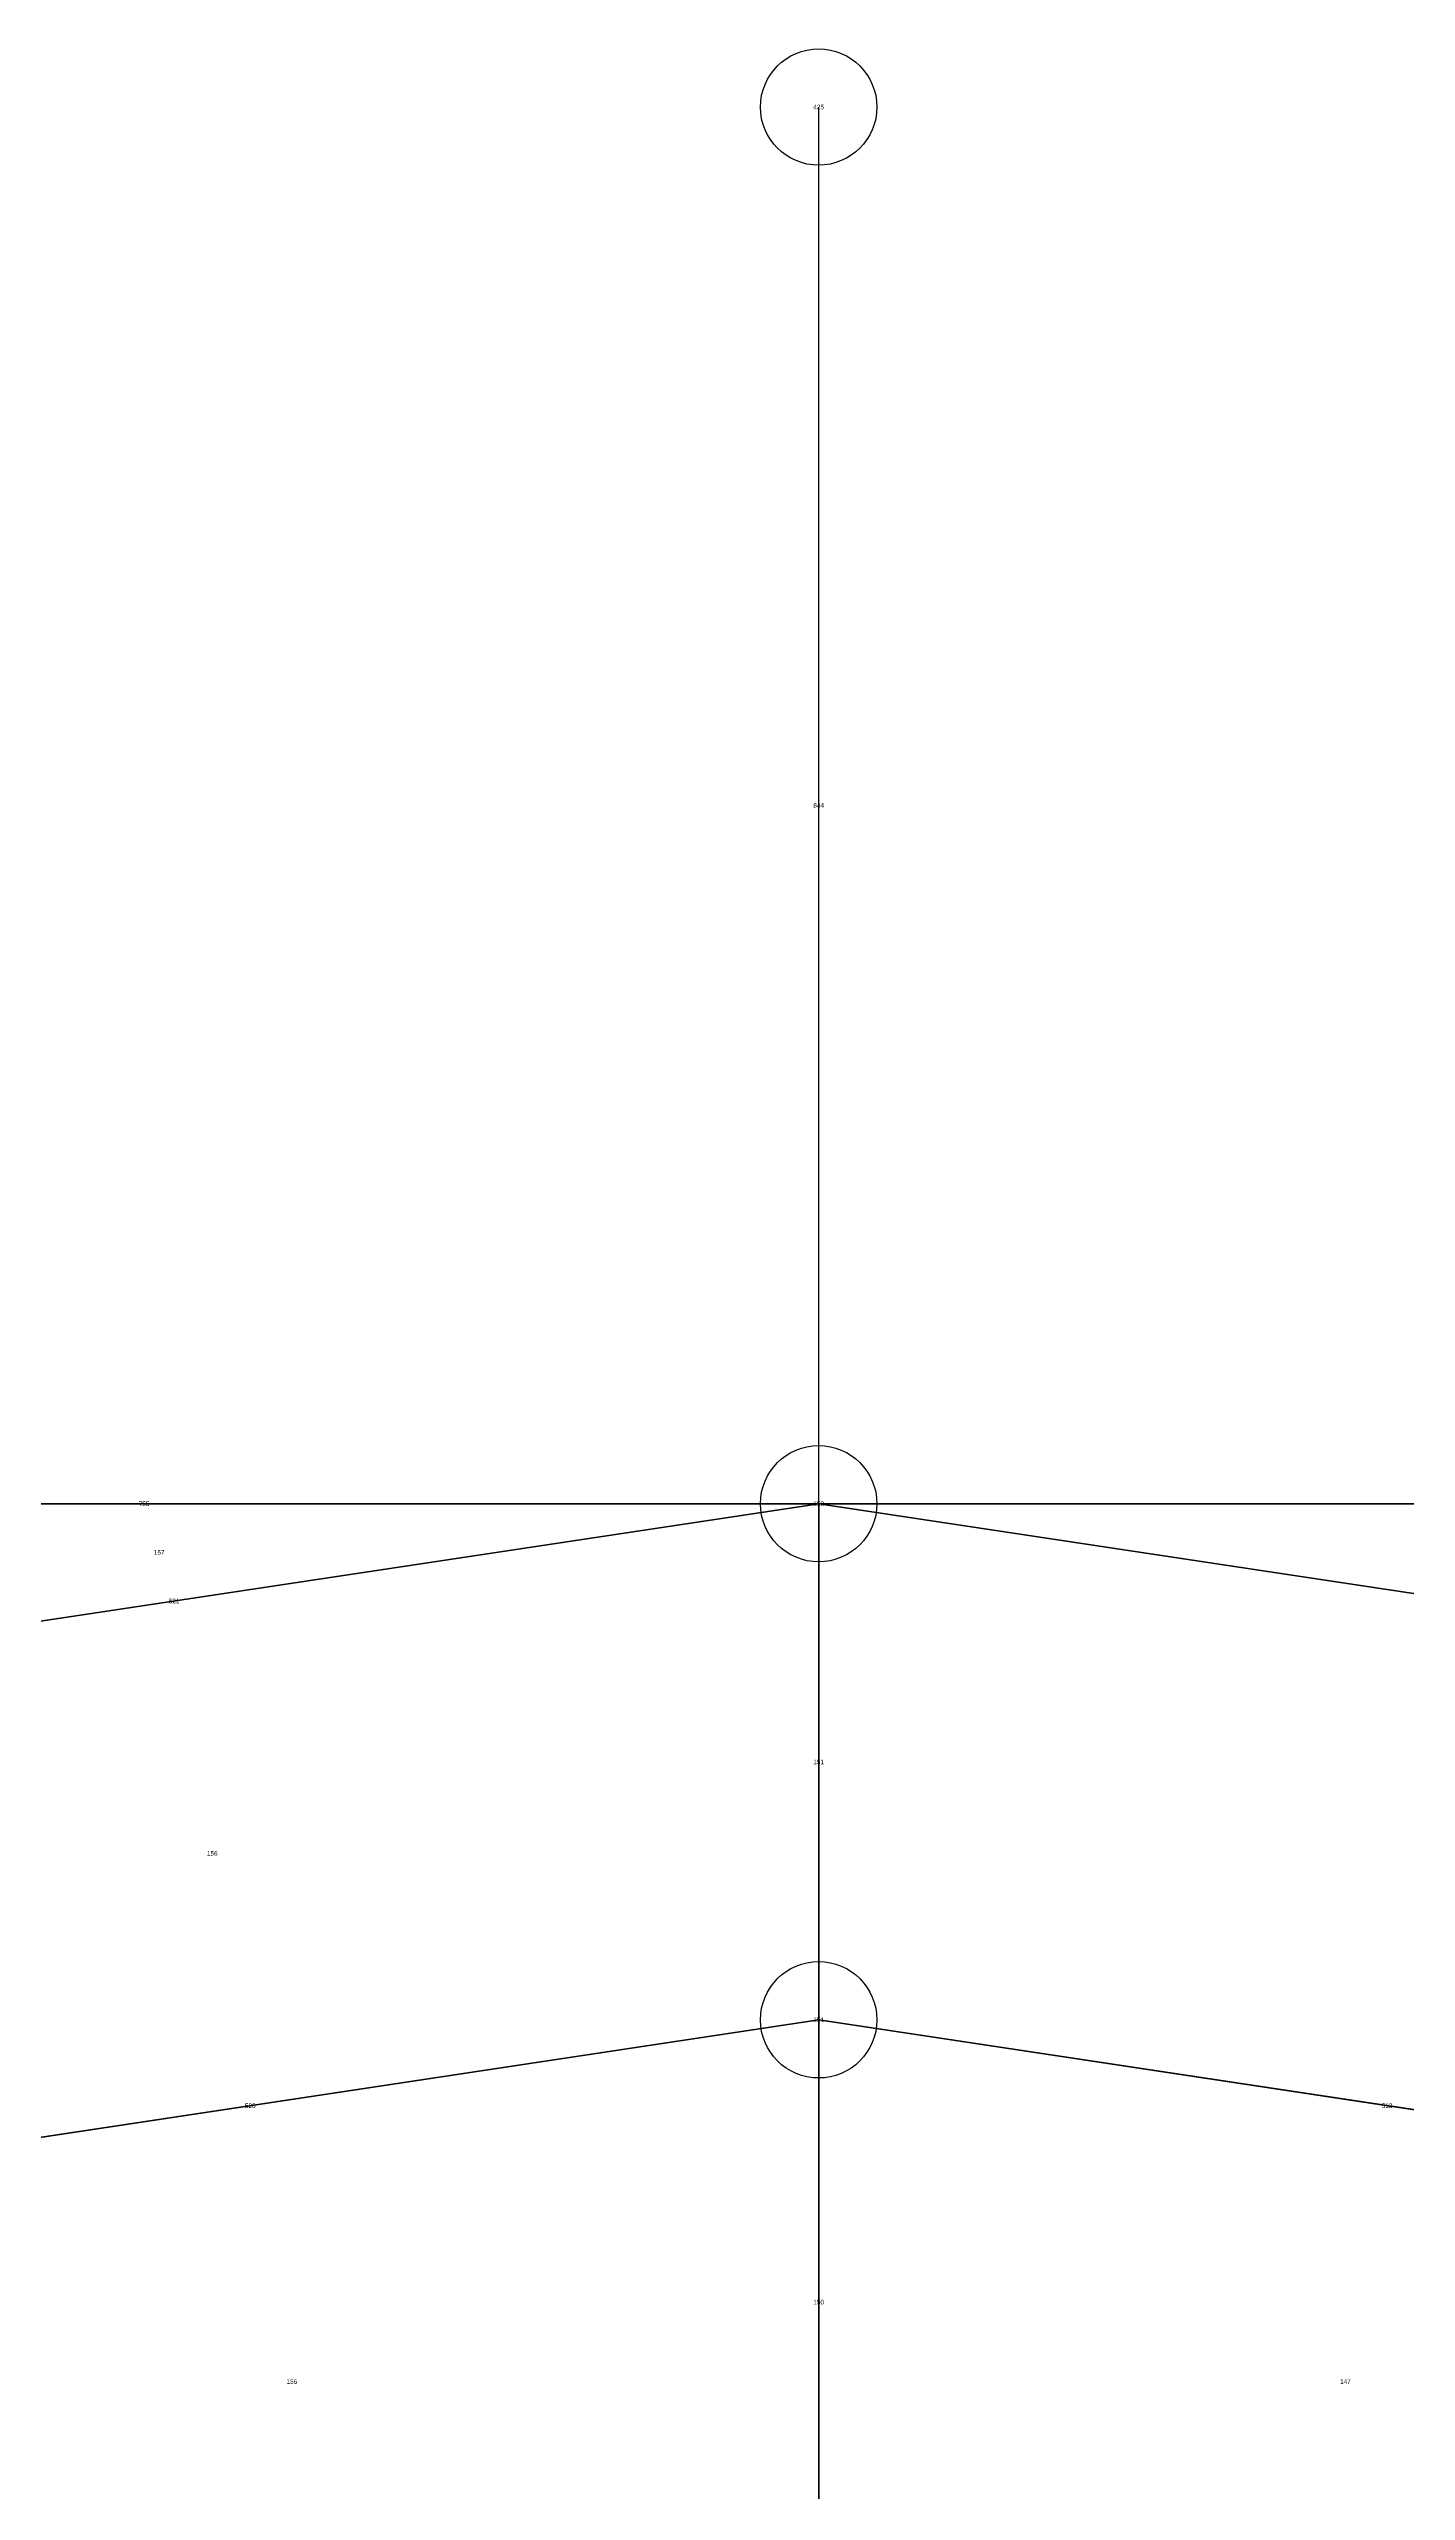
# Model space of a CAD drawing. Extents: x -2.75 to 2.75, y -2.5 to 2.5.
# Drawn here: x -0.331 to 0.252, y 1.451 to 2.5 of the extents above; entities that cross this region are included whole.
import ezdxf
from ezdxf.enums import TextEntityAlignment as Align

# ---------------------------------------------------------------- set-up
doc = ezdxf.new("R2010")
doc.units = 0
doc.header["$MEASUREMENT"] = 0
doc.header["$PDMODE"] = 33
doc.header["$PDSIZE"] = 0.05
for name, color, linetype in [('BRANCHE ESTERNO', 1, 'Continuous'), ('BRANCHE INTERNO', 7, 'Continuous'), ('BRANCHES-Index', 7, 'Continuous'), ('Faces', 7, 'Continuous'), ('Faces-Index', 7, 'Continuous'), ('NODI-Index', 7, 'Continuous'), ('NODO ESTERNO ZMINIMO', 4, 'Continuous'), ('NODO INTRADOSSO INTERNO', 7, 'Continuous')]:
    doc.layers.add(name, color=color, linetype=linetype)

msp = doc.modelspace()

# ---------------------------------------------------------------- linework, layer by layer
at = {"layer": 'BRANCHE ESTERNO'}
msp.add_line((0, 1.875, 1.875), (0, 2.475, -1.125), dxfattribs=at)
at = {"layer": 'BRANCHE INTERNO'}
for p, q in [((0, 1.875, 1.875), (-0.5794, 1.875, 1.7832)), ((0, 1.875, 1.875), (-0.5536, 1.7914, 1.875)), ((0, 1.6533, 2.0731), (0, 1.875, 1.875)), ((0.5536, 1.7914, 1.875), (0, 1.875, 1.875)), ((0.5794, 1.875, 1.7832), (0, 1.875, 1.875)), ((0, 1.6533, 2.0731), (-0.4881, 1.5796, 2.0731)), ((0, 1.4108, 2.2452), (0, 1.6533, 2.0731)), ((0.4881, 1.5796, 2.0731), (0, 1.6533, 2.0731))]:
    msp.add_line(p, q, dxfattribs=at)
at = {"layer": 'Faces'}
for points in [[(0, 1.875, 1.875), (-0.5536, 1.7914, 1.875), (-0.5794, 1.875, 1.7832), (0, 1.875, 1.875)], [(0, 1.6533, 2.0731), (-0.4881, 1.5796, 2.0731), (-0.5536, 1.7914, 1.875), (0, 1.875, 1.875)], [(0.4881, 1.5796, 2.0731), (0, 1.6533, 2.0731), (0, 1.875, 1.875), (0.5536, 1.7914, 1.875)], [(0.5536, 1.7914, 1.875), (0, 1.875, 1.875), (0, 1.875, 1.875), (0.5794, 1.875, 1.7832)], [(0, 1.4108, 2.2452), (-0.4165, 1.3479, 2.2452), (-0.4881, 1.5796, 2.0731), (0, 1.6533, 2.0731)], [(0.4165, 1.3479, 2.2452), (0, 1.4108, 2.2452), (0, 1.6533, 2.0731), (0.4881, 1.5796, 2.0731)]]:
    msp.add_3dface(points, dxfattribs=at)
at = {"layer": 'NODO ESTERNO ZMINIMO'}
msp.add_point((0, 2.475, -1.125), dxfattribs=at)
at = {"layer": 'NODO INTRADOSSO INTERNO'}
for p in [(0, 1.875, 1.875), (0, 1.6533, 2.0731)]:
    msp.add_point(p, dxfattribs=at)

# ---------------------------------------------------------------- texts
at = {"layer": 'BRANCHES-Index'}
for s, p in [('844', (0, 2.175, 0.375)), ('755', (-0.2897, 1.875, 1.8291)), ('521', (-0.2768, 1.8332, 1.875)), ('151', (0, 1.7641, 1.9741)), ('520', (-0.2441, 1.6164, 2.0731)), ('513', (0.2441, 1.6164, 2.0731)), ('150', (0, 1.532, 2.1592))]:
    msp.add_text(s, height=0.002, dxfattribs=at).set_placement(p, align=Align.MIDDLE_CENTER)
at = {"layer": 'Faces-Index'}
for s, p in [('157', (-0.2832, 1.8541, 1.8521)), ('156', (-0.2604, 1.7248, 1.9741)), ('155', (-0.2262, 1.4979, 2.1592)), ('147', (0.2262, 1.4979, 2.1592))]:
    msp.add_text(s, height=0.002, dxfattribs=at).set_placement(p, align=Align.MIDDLE_CENTER)
at = {"layer": 'NODI-Index'}
for s, p in [('425', (0, 2.475, -1.125)), ('152', (0, 1.875, 1.875)), ('151', (0, 1.6533, 2.0731))]:
    msp.add_text(s, height=0.002, dxfattribs=at).set_placement(p, align=Align.MIDDLE_CENTER)

doc.saveas('drawing.dxf')
